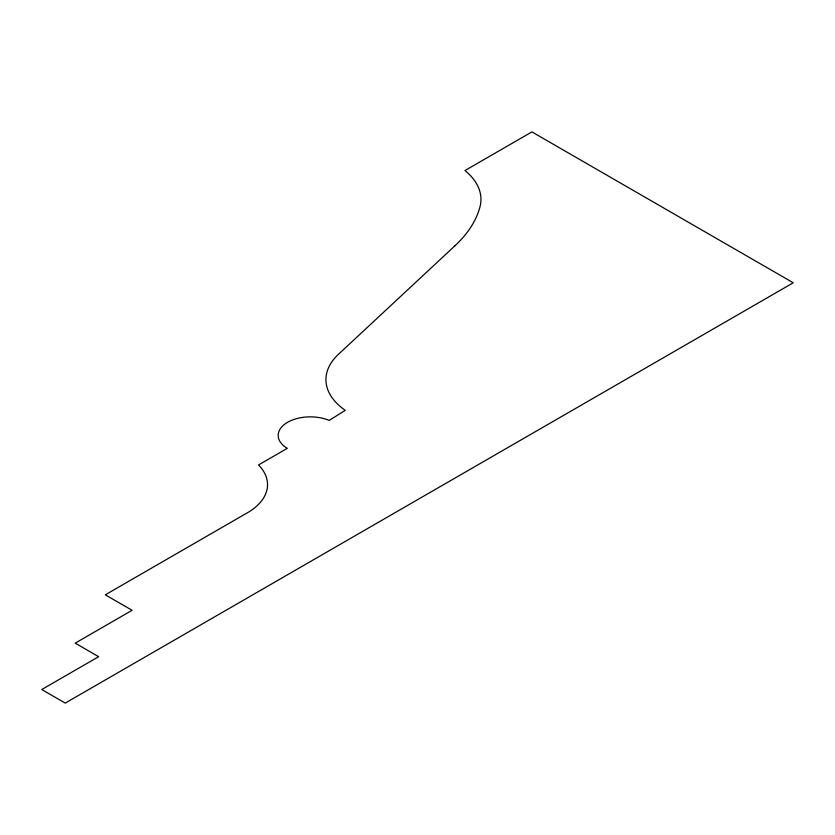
<?xml version="1.0" encoding="UTF-8"?>
<svg xmlns="http://www.w3.org/2000/svg" width="835" height="835" viewBox="0 0 835 835"><rect width="100%" height="100%" fill="white"/><g stroke="black" fill="none" stroke-linecap="round" stroke-linejoin="round"><path stroke-width="1.25" d="M455.085 245.657L338.384 354.374A82.978 47.908 0 0 0 345.272 410.35L329.178 420.402A32.106 18.537 0 0 0 286.008 423.272A32.106 18.537 0 0 0 287.313 448.343L258.537 464.959A69.18 39.934 0 0 1 249.227 511.719L105.304 594.823L132.107 610.291L75.202 643.148L98.655 656.686L41.75 689.533L65.245 703.101L793.25 282.783L531.905 131.899L464.97 170.549A86.068 49.693 0 0 1 479.916 207.132A178.972 103.331 0 0 1 455.085 245.657"/></g></svg>
